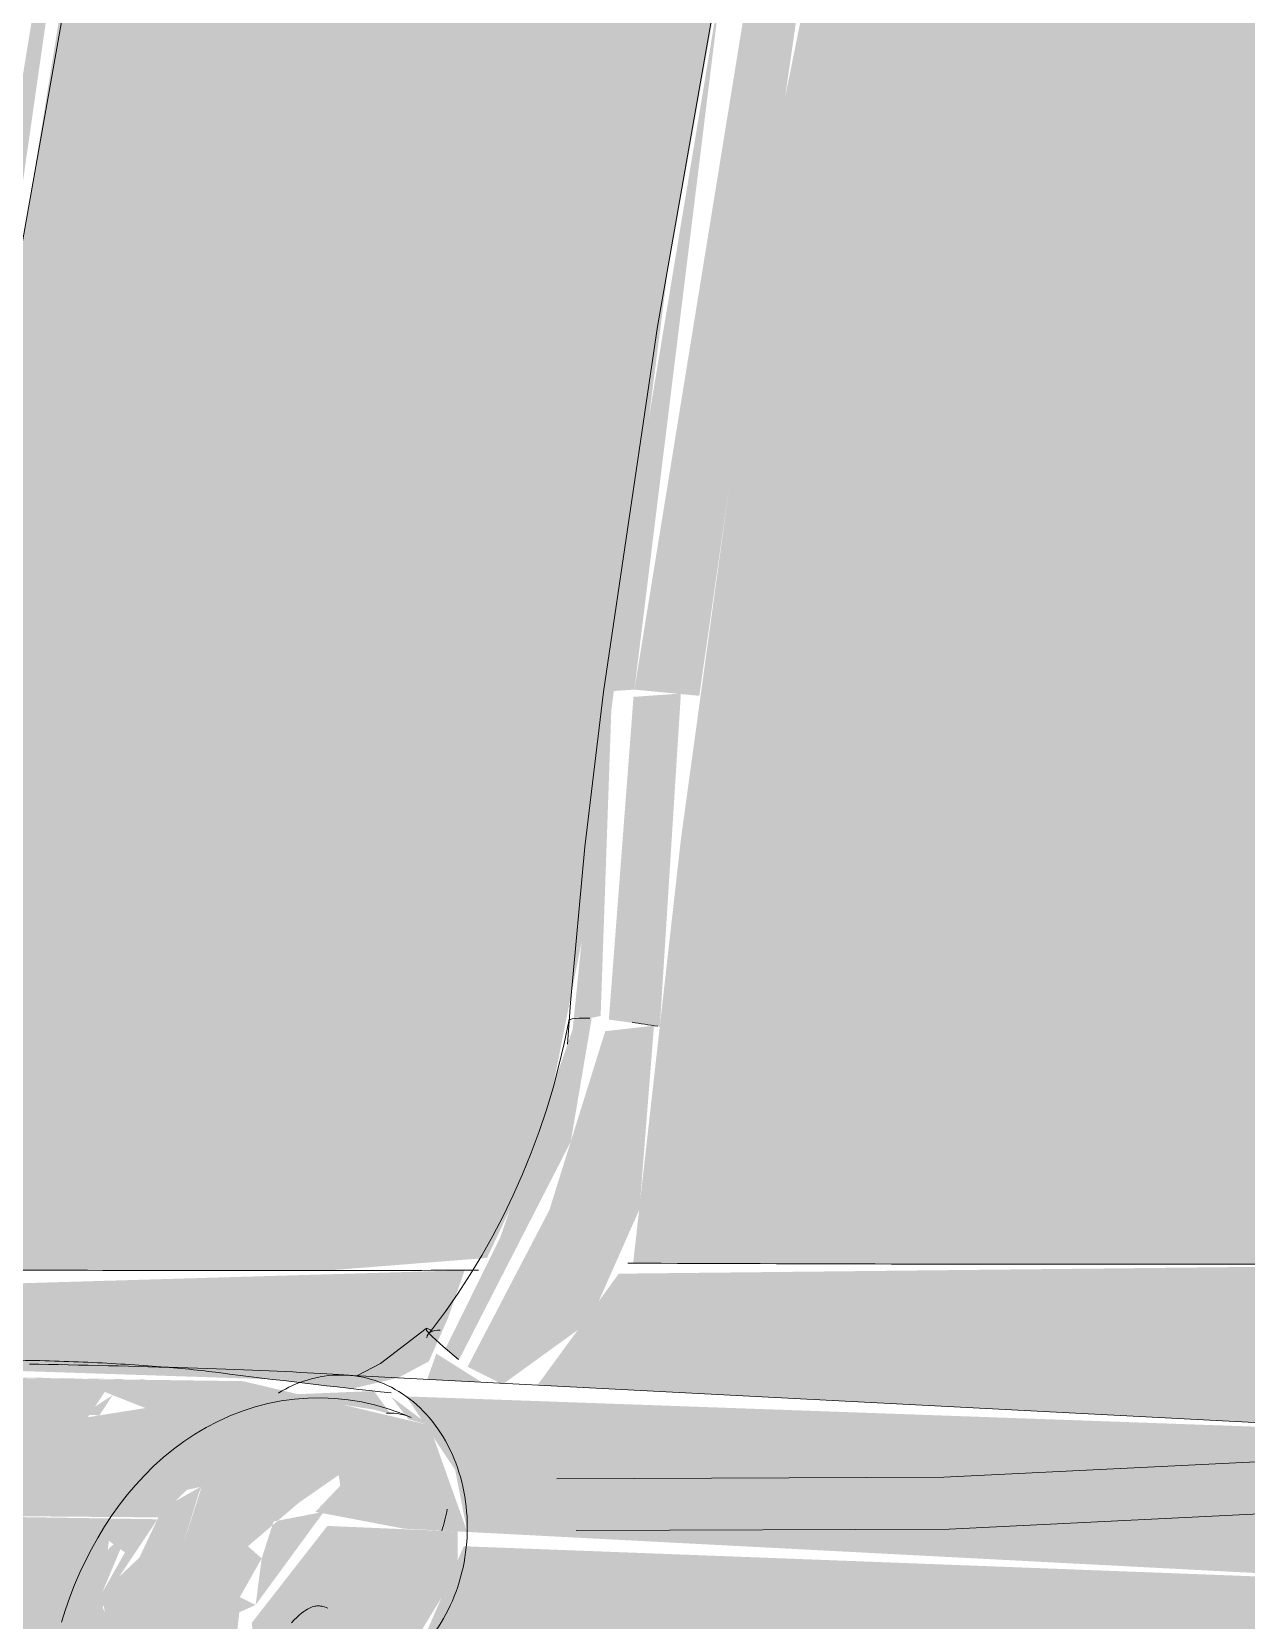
# Model space of a CAD drawing. Header units: inches. Extents: x -23034 to -8448, y -290 to 853.
# Drawn here: x -12267.9 to -12262.07, y 16.32 to 23.95 of the extents above; entities that cross this region are included whole.
import ezdxf

# ---------------------------------------------------------------- set-up
doc = ezdxf.new("R2010")
doc.units = ezdxf.units.IN
doc.header["$MEASUREMENT"] = 0
doc.layers.add('I-FURN', color=30, linetype='Continuous', lineweight=9)

# ---------------------------------------------------------------- blocks, each defined once
blk = doc.blocks.new('HermanMiller_Collection_Air-Chair_SideChair_Arms - Arms-V73-Section 5')
at = {"layer": 'I-FURN'}
h = blk.add_hatch(color=256, dxfattribs=at)
h.paths.add_polyline_path([(22537.8751, 17.9985), (22538.6432, 18.0589), (22538.9078, 18.6183), (22539.0976, 19.5784), (22539.5079, 22.7765), (22539.9523, 25.2796), (22539.8477, 26.5493), (22539.6209, 26.8257), (22539.3901, 27.2317), (22536.5041, 26.939), (22536.6248, 26.3231), (22536.7141, 25.8185), (22536.7794, 25.2178), (22536.7259, 24.8688), (22535.7818, 19.0183), (22535.8797, 19.0101), (22535.6909, 18.003), (22537.6182, 17.9989)], flags=0)
h.paths.add_polyline_path([(22538.8337, 18.3527), (22538.8098, 18.4462), (22538.8376, 18.3679)], flags=0)
blk.add_hatch(color=256, dxfattribs=at).paths.add_polyline_path([(22535.991, 20.6349), (22536.0536, 20.7164), (22536.5468, 24.1576), (22536.4817, 24.1621), (22535.9114, 20.6368)], flags=0)
h = blk.add_hatch(color=256, dxfattribs=at)
h.paths.add_polyline_path([(22537.9973, 17.431), (22538.2149, 17.4822), (22538.3639, 17.5616), (22538.4562, 17.7704), (22538.5357, 17.9994), (22535.5166, 17.9111), (22535.4055, 17.5482), (22537.6182, 17.4752), (22537.9722, 17.4338)], flags=0)
h.paths.add_polyline_path([(22535.2602, 17.5473), (22535.2987, 17.5963), (22535.2606, 17.5478)], flags=0)
at = {"layer": 'I-FURN', "flags": 128}
blk.add_lwpolyline([(22536.0595, 20.6468), (22536.3482, 22.5824), (22536.6519, 24.2989)], dxfattribs=at)
at = {"layer": 'I-FURN'}
blk.add_open_spline([(22535.5577, 18.0031), (22536.3393, 18), (22537.3649, 17.9972), (22538.3609, 17.9992), (22538.6021, 17.9999)], degree=3, knots=[-0.9089628, -0.9089628, -0.9089628, -0.9089628, -0.5, -0.3687078, -0.3687078, -0.3687078, -0.3687078], dxfattribs=at)
blk = doc.blocks.new('HermanMiller_Collection_Air-Chair_SideChair_Arms - Arms-V78-Section 5')
at = {"layer": 'I-FURN'}
h = blk.add_hatch(color=256, dxfattribs=at)
h.paths.add_polyline_path([(22541.8341, 18.0283), (22543.9537, 18.0354), (22543.0191, 21.1313), (22542.5055, 24.0216), (22542.5552, 24.2658), (22542.6199, 24.203), (22542.645, 24.3211), (22542.7261, 24.3211), (22542.6876, 24.5667), (22542.5883, 24.5348), (22542.5036, 24.6122), (22542.7184, 25.4096), (22543.07, 26.0931), (22543.273, 26.0684), (22543.2963, 26.0684), (22543.5288, 26.3974), (22544.6122, 26.9399), (22546.0669, 27.3378), (22546.2989, 27.6998), (22546.1498, 27.9), (22540.7986, 27.8941), (22540.3132, 27.8769), (22540.0072, 27.6239), (22540.2203, 27.1039), (22540.3845, 25.9496), (22540.2437, 24.4707), (22540.0389, 23.4584), (22539.5744, 20.07), (22539.3451, 18.0341), (22541.8, 18.0283)], flags=0)
h.paths.add_polyline_path([(22544.32, 20.124), (22544.547, 22.7765), (22544.9566, 25.2837), (22545.1258, 25.7375), (22545.1991, 26.0767), (22544.2145, 25.8844), (22544.1448, 26.039), (22543.6474, 25.5504), (22543.6474, 25.3707), (22543.4856, 25.1274), (22543.4324, 24.7884), (22543.3242, 24.6237), (22543.4056, 23.8436), (22543.4956, 23.8122), (22544.3145, 20.1409)], flags=0)
h.paths.add_polyline_path([(22542.6876, 24.9682), (22542.9387, 25.6707), (22542.705, 25.2178), (22542.6898, 24.9999)], flags=0)
h.paths.add_polyline_path([(22546.047, 27.2742), (22546.1332, 27.3705), (22546.0508, 27.2787)], flags=0)
h.paths.add_polyline_path([(22546.0605, 27.277), (22546.1873, 27.3705), (22546.0773, 27.2931)], flags=0)
for points in [[(22539.6628, 20.7603), (22540.1303, 24.0216), (22540.1764, 24.4822), (22539.954, 24.5062), (22539.3511, 20.7902), (22539.6593, 20.7607)], [(22539.2031, 20.7801), (22539.3511, 20.7902), (22539.777, 24.2479), (22539.2049, 20.7921)], [(22539.0525, 19.1368), (22539.1375, 19.211), (22539.1889, 19.2218), (22539.2437, 20.7902), (22539.2137, 20.7166), (22539.0594, 19.2044)], [(22539.4734, 19.1704), (22539.5744, 20.7712), (22539.347, 20.7554), (22539.2285, 19.2044), (22539.4638, 19.1721)], [(22538.5083, 17.5689), (22539.0456, 18.6183), (22539.1461, 19.2104), (22539.0714, 19.2044), (22538.7061, 18.1559), (22538.4437, 17.6232), (22538.5063, 17.5705)], [(22538.7242, 17.4556), (22539.1369, 17.7546), (22539.3756, 18.2926), (22539.4452, 19.175), (22539.2111, 19.1486), (22538.9431, 18.2899), (22538.5497, 17.5357), (22538.7073, 17.4565)], [(22543.9343, 17.1841), (22544.202, 17.279), (22543.9014, 18.0327), (22539.2761, 17.9831), (22539.0514, 17.6744), (22538.8853, 17.4472), (22543.9014, 17.1858)], [(22538.6183, 17.4611), (22538.3998, 17.5989), (22538.3554, 17.4748), (22538.5933, 17.4624)], [(22538.1813, 17.3071), (22538.1003, 17.4194), (22537.6522, 17.4006), (22538.1024, 17.3293)], [(22538.3653, 17.2553), (22538.1813, 17.3933), (22538.2656, 17.2834)], [(22536.794, 16.4484), (22536.9205, 16.7505), (22536.7721, 16.6096)], [(22544.0935, 15.6748), (22544.4003, 15.8002), (22544.3073, 15.8257), (22543.5254, 15.7757), (22543.4166, 15.9986), (22543.4899, 16.4844), (22538.5315, 16.6732), (22538.34, 16.2314), (22538.0657, 16.0461), (22538.0657, 15.9889), (22544.065, 15.6763)]]:
    blk.add_hatch(color=256, dxfattribs=at).paths.add_polyline_path(points, flags=0)
h = blk.add_hatch(color=256, dxfattribs=at)
h.paths.add_polyline_path([(22538.5484, 16.742), (22538.3653, 17.2553), (22537.4712, 17.4665), (22535.9979, 17.4871), (22535.9864, 17.3779), (22535.7282, 17.4645), (22535.5225, 17.1998), (22535.4638, 16.8283), (22535.7536, 16.8285), (22535.8311, 16.9522), (22536.4075, 16.8173), (22537.0646, 16.812), (22537.2021, 16.9444), (22537.9175, 17.0946), (22537.9386, 16.9648), (22537.8189, 16.8386), (22538.2441, 16.7577), (22538.5181, 16.7435)], flags=0)
h.paths.add_polyline_path([(22536.7265, 17.2933), (22536.8069, 17.4146), (22537.0023, 17.3374)], flags=0)
h = blk.add_hatch(color=256, dxfattribs=at)
h.paths.add_polyline_path([(22536.7814, 17.3021), (22536.845, 17.3995), (22536.7601, 17.344), (22536.7342, 17.3049)], flags=0)
h.paths.add_polyline_path([(22535.9864, 17.3779), (22535.9979, 17.4871), (22537.0558, 17.4736), (22535.7863, 17.4945), (22535.7282, 17.4645), (22535.888, 17.4109)], flags=0)
h = blk.add_hatch(color=256, dxfattribs=at)
h.paths.add_polyline_path([(22543.4899, 16.4844), (22543.5424, 17.1514), (22543.5189, 17.2057), (22538.2555, 17.3933), (22538.4903, 17.0395), (22538.5484, 16.742), (22543.4508, 16.4865)], flags=0)
h.paths.add_polyline_path([(22544.2618, 17.0967), (22544.2431, 17.1536), (22544.1225, 17.124)], flags=0)
h = blk.add_hatch(color=256, dxfattribs=at)
h.paths.add_polyline_path([(22537.5318, 16.3911), (22537.8592, 16.8388), (22537.6182, 16.7921), (22537.5609, 16.6152)], flags=0)
h.paths.add_polyline_path([(22537.2747, 16.9655), (22537.1809, 16.6732), (22537.2592, 16.9297)], flags=0)
h.paths.add_polyline_path([(22537.3754, 15.6649), (22537.4536, 16.3562), (22537.402, 16.3332), (22537.5609, 16.6152), (22537.4946, 16.6732), (22537.7424, 16.8845), (22537.9396, 17.0216), (22537.9175, 17.0946), (22537.778, 17.1167), (22537.6336, 17.0496), (22537.5833, 17.093), (22537.5127, 17.0978), (22537.0851, 16.8554), (22536.9735, 16.619), (22536.794, 16.4484), (22536.9008, 15.6763), (22537.2766, 15.6703)], flags=0)
h = blk.add_hatch(color=256, dxfattribs=at)
h.paths.add_polyline_path([(22537.7519, 16.0681), (22538.001, 16.1039), (22538.0657, 16.1912), (22538.2234, 16.0951), (22538.5025, 16.5549), (22538.5025, 16.7443), (22537.8764, 16.7708), (22537.5134, 16.3056), (22537.5318, 16.1378), (22537.6182, 16.1705), (22537.7204, 16.0923)], flags=0)
h.paths.add_polyline_path([(22536.2232, 16.0774), (22536.8684, 16.1892), (22536.7973, 16.3802), (22536.8756, 16.526), (22537.0603, 16.803), (22535.4404, 16.8285), (22535.504, 16.4502), (22535.6962, 16.1663), (22536.2771, 16.1641)], flags=0)
h.paths.add_polyline_path([(22537.5609, 16.6152), (22537.4946, 16.6732), (22537.5318, 16.6195)], flags=0)
h.paths.add_polyline_path([(22537.402, 16.3332), (22537.5318, 16.3911), (22537.4559, 16.4287), (22537.4347, 16.3911)], flags=0)
h.paths.add_polyline_path([(22536.794, 16.4484), (22536.8271, 16.6993), (22536.9039, 16.6435), (22536.8032, 16.4648)], flags=0)
for p, q in [((22538.3799, 17.7107), (22538.3529, 17.7209)), ((22544.1511, 17.1733), (22537.9684, 17.4955))]:
    blk.add_line(p, q, dxfattribs=at)
at = {"layer": 'I-FURN', "flags": 128}
for points in [[(22539.8042, 24.4858), (22539.4621, 22.5354), (22539.2031, 20.7802)], [(22539.2031, 20.7802), (22539.1134, 20.0339), (22539.0448, 19.2843), (22539.0303, 19.0863)], [(22539.0354, 19.1975), (22539.0137, 19.0901), (22538.9887, 18.9831), (22538.9602, 18.8767), (22538.9284, 18.7711), (22538.8934, 18.6665), (22538.8551, 18.5632), (22538.8137, 18.4612), (22538.7692, 18.3609), (22538.7218, 18.2623), (22538.6714, 18.1657), (22538.6184, 18.0712), (22538.5626, 17.979), (22538.5043, 17.8892), (22538.4436, 17.8021), (22538.3806, 17.7178), (22538.3622, 17.6942)], [(22538.3502, 17.7201), (22538.1314, 17.551), (22538.0171, 17.4925)], [(22538.3529, 17.7209), (22538.353, 17.7107), (22538.38, 17.6806), (22538.4323, 17.6328), (22538.5063, 17.5705)], [(22537.9811, 17.4947), (22537.956, 17.4966), (22537.9297, 17.4984), (22537.9022, 17.5002), (22537.8734, 17.502), (22537.8433, 17.5037), (22537.8119, 17.5055), (22537.7791, 17.5072), (22537.7452, 17.509), (22537.7099, 17.5107), (22537.6735, 17.5125), (22537.6358, 17.5142), (22537.5971, 17.5159), (22537.5573, 17.5176), (22537.5164, 17.5192), (22537.4746, 17.5209), (22537.4319, 17.5225), (22537.3883, 17.5241), (22537.344, 17.5257), (22537.2989, 17.5273), (22537.2532, 17.5288), (22537.2068, 17.5303), (22537.16, 17.5318), (22537.1127, 17.5332), (22537.0651, 17.5346), (22537.0171, 17.536), (22536.9689, 17.5373), (22536.9206, 17.5386), (22536.8722, 17.5398), (22536.8237, 17.541), (22536.7754, 17.5421), (22536.7272, 17.5432), (22536.6791, 17.5442), (22536.6314, 17.5452), (22536.584, 17.5461), (22536.5371, 17.5469), (22536.4907, 17.5477), (22536.4448, 17.5485)], [(22537.7828, 17.3855), (22537.7184, 17.3805), (22537.6544, 17.3717), (22537.5911, 17.3591), (22537.5289, 17.3429), (22537.4678, 17.323), (22537.4082, 17.2998), (22537.3502, 17.2734), (22537.2939, 17.2439), (22537.2395, 17.2116), (22537.187, 17.1766), (22537.1366, 17.1391), (22537.0881, 17.0993), (22537.0417, 17.0573), (22536.9973, 17.0133), (22536.955, 16.9675), (22536.9147, 16.9199), (22536.8764, 16.8707), (22536.84, 16.8199), (22536.8057, 16.7677), (22536.7733, 16.7142), (22536.7428, 16.6594), (22536.7142, 16.6034), (22536.6874, 16.5464), (22536.6625, 16.4883), (22536.6395, 16.4293), (22536.6182, 16.3694), (22536.5988, 16.3087)], [(22537.7828, 17.3855), (22537.8475, 17.3866), (22537.912, 17.3838), (22537.9761, 17.3771), (22538.0397, 17.3667), (22538.1023, 17.3527), (22538.1638, 17.3351), (22538.224, 17.3142), (22538.279, 17.2918)], [(22538.9782, 16.9979), (22540.8381, 17.0045), (22544.6546, 17.1934)], [(22539.0714, 16.7485), (22540.8626, 16.7552), (22544.6553, 16.9429)], [(22537.8295, 16.3866), (22537.8251, 16.3863), (22537.8204, 16.3856), (22537.8155, 16.3846), (22537.8101, 16.3832), (22537.8041, 16.3813), (22537.7974, 16.3787), (22537.79, 16.3753), (22537.7817, 16.3709), (22537.7727, 16.3656), (22537.7629, 16.359), (22537.7523, 16.3512), (22537.7411, 16.342), (22537.7293, 16.3313), (22537.717, 16.319), (22537.7042, 16.3052)], [(22537.8295, 16.3866), (22537.834, 16.3867), (22537.8386, 16.3865), (22537.8436, 16.3859), (22537.8491, 16.385), (22537.8553, 16.3837), (22537.8622, 16.3817), (22537.8699, 16.379), (22537.8779, 16.3757)]]:
    blk.add_lwpolyline(points, dxfattribs=at)
at = {"layer": 'I-FURN'}
for centre, major_axis, ratio, start_param, end_param in [((22539.527, 19.1065), (-0.4916, 0.091), 0.107353, 5.646472, 6.431871), ((22539.527, 19.1065), (-0.4916, 0.091), 0.107353, 4.861074, 5.122874), ((22538.7547, 17.3845), (-0.3926, 0.3097), 0.26753, 5.913762, 6.437361), ((22542.7281, 101.8584), (0, 84.6925), 0.707107, 3.05175, 3.065619), ((22538.0785, 16.8337), (0.2005, 0.458), 0.710322, 0.076108, 0.337192), ((22538.0785, 16.8337), (0.2005, 0.458), 0.710322, 4.83441, 5.050296)]:
    blk.add_ellipse(centre, major_axis=major_axis, ratio=ratio, start_param=start_param, end_param=end_param, dxfattribs=at)
for points, knots in [([(22539.32, 18.0339), (22540.1687, 18.0301), (22541.7397, 18.0262), (22543.263, 18.0304), (22543.9686, 18.033)], [-0.945295, -0.945295, -0.945295, -0.945295, -0.5, -0.1119967, -0.1119967, -0.1119967, -0.1119967]), ([(22535.763, 17.5513), (22535.8311, 17.557), (22536.0046, 17.5663), (22536.3315, 17.5699), (22536.7056, 17.5603), (22537.0649, 17.5387), (22537.2681, 17.519), (22537.3549, 17.5075)], [-0.967427, -0.967427, -0.967427, -0.967427, -0.8, -0.6, -0.4, -0.2, 0, 0, 0, 0]), ([(22537.6409, 17.4095), (22537.6852, 17.4365), (22537.7842, 17.4814), (22537.8894, 17.4967), (22537.9451, 17.4962)], [0.6859126, 0.6859126, 0.6859126, 0.6859126, 0.8333333, 1, 1, 1, 1])]:
    blk.add_open_spline(points, degree=3, knots=knots, dxfattribs=at)
for points in [[(22537.9451, 17.4962), (22538.0557, 17.4953), (22538.271, 17.4236), (22538.5008, 17.1346), (22538.5514, 16.8728), (22538.5484, 16.742)], [(22538.5484, 16.742), (22538.545, 16.6111), (22538.4814, 16.3501), (22538.2374, 16.0646), (22538.0187, 15.9962), (22537.9081, 15.9971)]]:
    blk.add_open_spline(points, degree=3, dxfattribs=at)

msp = doc.modelspace()

# ---------------------------------------------------------------- block references
at = {"layer": 'I-FURN'}
for name in ['HermanMiller_Collection_Air-Chair_SideChair_Arms - Arms-V73-Section 5', 'HermanMiller_Collection_Air-Chair_SideChair_Arms - Arms-V78-Section 5']:
    msp.add_blockref(name, (-34804.35893, 0), dxfattribs=at)

doc.saveas('drawing.dxf')
